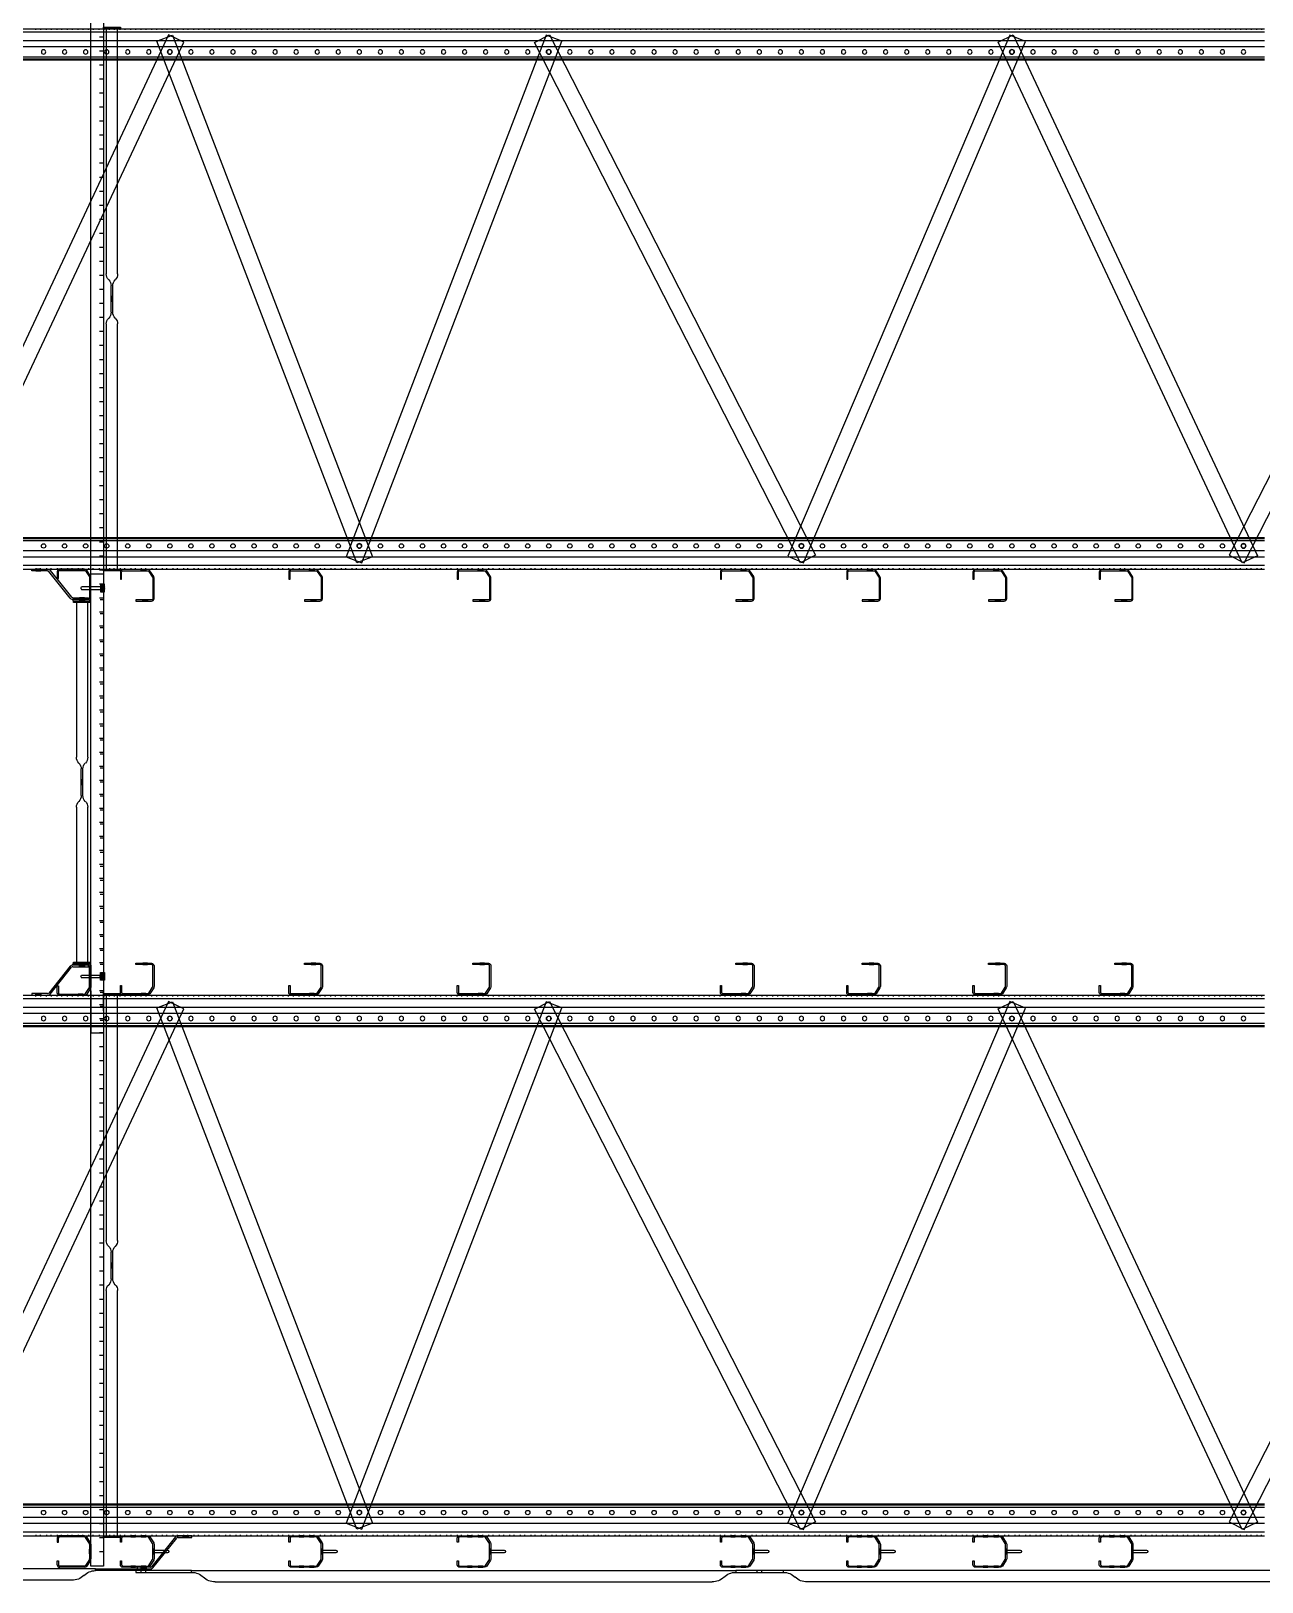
# Model space of a CAD drawing. Header units: millimetres. Extents: x -511490 to -68792, y -77452 to 318982.
# Drawn here: x -505716 to -502792, y 837 to 4520 of the extents above; entities that cross this region are included whole.
import ezdxf

# ---------------------------------------------------------------- set-up
doc = ezdxf.new("R2010")
doc.units = ezdxf.units.MM
doc.linetypes.add('P05529 MS Rack Elevation$0$HIDDEN', pattern=[0.375, 0.25, -0.125])
doc.linetypes.add('P05529 MS Rack Elevation$1$HIDDEN', pattern=[0.375, 0.25, -0.125])
for name, color, linetype, lineweight in [('Multishuttle Phantom', 8, 'Continuous', 25), ('P05529 MS Rack Elevation$0$BRACING', 8, 'Continuous', 25), ('P05529 MS Rack Elevation$0$SUPPORTS & BRACKETS', 8, 'Continuous', 25)]:
    doc.layers.add(name, color=color, linetype=linetype, lineweight=lineweight)
doc.layers.add('P05529 MS Rack Elevation$0$Racking', color=8, linetype='Continuous')

# ---------------------------------------------------------------- blocks, each defined once
blk = doc.blocks.new('*U30')
for points in [[(15971, 19, 0.414214), (15965, 25), (15916.1, 25, 0.142766), (15912.9, 24.1), (15898.8, 15.1, 0.256291), (15896, 10), (15896, -49, 0.414214), (15902, -55), (15918.6, -55), (15918.6, -52), (15902, -52, -0.414214), (15899, -49), (15899, 10, -0.256291), (15900.4, 12.5), (15914.5, 21.5, -0.142766), (15916.1, 22), (15965, 22, -0.414214), (15968, 19), (15968, -18), (15971, -18)], [(16831, 19, -0.414214), (16837, 25), (16885.9, 25, -0.142766), (16889.1, 24.1), (16903.2, 15.1, -0.256291), (16906, 10), (16906, -49, -0.414214), (16900, -55), (16883.4, -55), (16883.4, -52), (16900, -52, 0.414214), (16903, -49), (16903, 10, 0.256291), (16901.6, 12.5), (16887.5, 21.5, 0.142766), (16885.9, 22), (16837, 22, 0.414214), (16834, 19), (16834, -18), (16831, -18)], [(18196, -52), (18205.4, -52), (18205.4, -55), (18196, -55, -0.414214), (18190, -49), (18190, 10, -0.256291), (18192.8, 15.1), (18206.9, 24.1, -0.142766), (18210.1, 25), (18244.9, 25, -0.142766), (18248.1, 24.1), (18262.2, 15.1, -0.256291), (18265, 10), (18265, -49, -0.414214), (18259, -55), (18249.6, -55), (18249.6, -52), (18259, -52, 0.414214), (18262, -49), (18262, 10, 0.256291), (18260.6, 12.5), (18246.5, 21.5, 0.142766), (18244.9, 22), (18210.1, 22, 0.142766), (18208.5, 21.5), (18194.4, 12.5, 0.256291), (18193, 10), (18193, -49, 0.414214)]]:
    blk.add_lwpolyline(points, format="xyb", close=True)
for points in [[(15896, 5.5), (15899, 5.5), (15899, -5.5), (15896, -5.5)], [(15968, 9.5), (15971, 9.5), (15971, -1.5), (15968, -1.5)], [(16834, 9.5), (16831, 9.5), (16831, -1.5), (16834, -1.5)], [(16906, 5.5), (16903, 5.5), (16903, -5.5), (16906, -5.5)], [(18193, 5.5), (18190, 5.5), (18190, -5.5), (18193, -5.5)], [(18233, 25), (18222, 25), (18222, 22), (18233, 22)], [(18265, 5.5), (18262, 5.5), (18262, -5.5), (18265, -5.5)], [(18193, -19.5), (18190, -19.5), (18190, -30.5), (18193, -30.5)], [(18265, -19.5), (18262, -19.5), (18262, -30.5), (18265, -30.5)]]:
    blk.add_lwpolyline(points, close=True)
blk = doc.blocks.new('*U52')
for p, q in [((610, 2), (673, 2)), ((610, -2), (673, -2))]:
    blk.add_line(p, q)
for points in [[(0, 20), (-4, 20), (-4, -20), (0, -20)], [(636, 2), (647, 2), (647, -2), (636, -2)], [(1287, 20), (1283, 20), (1283, -20), (1287, -20)]]:
    blk.add_lwpolyline(points, close=True)
for points in [[(582, -13.5), (0, -13.5), (0, 13.5), (582, 13.5)], [(701, 13.5), (1283, 13.5), (1283, -13.5), (701, -13.5)]]:
    blk.add_lwpolyline(points)
for centre, start, end in [((582, -6.5), 45.5409, 90), ((610, 22), 225.5409, 270), ((673, 22), 270, 314.4591), ((701, -6.5), 90, 134.4591), ((582, 6.5), 270, 314.4591), ((610, -22), 90, 134.4591), ((673, -22), 45.5409, 90), ((701, 6.5), 225.5409, 270)]:
    blk.add_arc(centre, 20, start, end)
blk = doc.blocks.new('*U50')
for p, q in [((395.5, 2), (458.5, 2)), ((395.5, -2), (458.5, -2))]:
    blk.add_line(p, q)
for points in [[(0, 20), (-4, 20), (-4, -20), (0, -20)], [(421.5, 2), (432.5, 2), (432.5, -2), (421.5, -2)], [(858, 20), (854, 20), (854, -20), (858, -20)]]:
    blk.add_lwpolyline(points, close=True)
for points in [[(367.5, -13.5), (0, -13.5), (0, 13.5), (367.5, 13.5)], [(486.5, 13.5), (854, 13.5), (854, -13.5), (486.5, -13.5)]]:
    blk.add_lwpolyline(points)
for centre, start, end in [((367.5, -6.5), 45.5409, 90), ((395.5, 22), 225.5409, 270), ((458.5, 22), 270, 314.4591), ((486.5, -6.5), 90, 134.4591), ((367.5, 6.5), 270, 314.4591), ((395.5, -22), 90, 134.4591), ((458.5, -22), 45.5409, 90), ((486.5, 6.5), 225.5409, 270)]:
    blk.add_arc(centre, 20, start, end)
blk = doc.blocks.new('*U53')
for p, q in [((4, 15), (0, 15)), ((0, 15), (0, -18.1)), ((4, -18.1), (4, 15)), ((3, -24.3), (73.5, -80.7)), ((76, -77.6), (5.5, -21.2)), ((75, -83.8), (75, -115)), ((79, -115), (79, -83.8)), ((75, -115), (79, -115))]:
    blk.add_line(p, q)
for points in [[(0, 6), (4, 6), (4, -6), (0, -6)], [(75, -94), (79, -94), (79, -106), (75, -106)]]:
    blk.add_lwpolyline(points, close=True)
for centre, radius, start, end in [((8, -18.1), 8, 180, 231.3402), ((8, -18.1), 4, 180, 231.3402), ((71, -83.8), 4, 0, 51.3402), ((71, -83.8), 8, 0, 51.3402)]:
    blk.add_arc(centre, radius, start, end)
blk = doc.blocks.new('P05529 MS Rack Elevation$0$Rail Front')
blk.add_lwpolyline([(75, 19, 0.414214), (69, 25), (20.1, 25, 0.142766), (16.9, 24.1), (2.8, 15.1, 0.256291), (0, 10), (0, -49, 0.414214), (6, -55), (22.6, -55), (22.6, -52), (6, -52, -0.414214), (3, -49), (3, 10, -0.256291), (4.4, 12.5), (18.5, 21.5, -0.142766), (20.1, 22), (69, 22, -0.414214), (72, 19), (72, -18), (75, -18)], format="xyb", close=True)
for points in [[(0, 5.5), (3, 5.5), (3, -5.5), (0, -5.5)], [(72, 9.5), (75, 9.5), (75, -1.5), (72, -1.5)]]:
    blk.add_lwpolyline(points, close=True)
blk = doc.blocks.new('P05529 MS Rack Elevation$0$PLAN BRACE END')
at = {"layer": 'P05529 MS Rack Elevation$0$BRACING', "extrusion": (0, 0, -1), "zscale": -1}
for name, p in [('*U52', (-14611, -75)), ('*U52', (-16906, -75)), ('*U50', (-15544, -146))]:
    blk.add_blockref(name, p, dxfattribs=at)
at = {"layer": 'P05529 MS Rack Elevation$0$Racking'}
blk.add_blockref('P05529 MS Rack Elevation$0$Rail Front', (14611, -150), dxfattribs=at)
at = {"layer": 'P05529 MS Rack Elevation$0$Racking', "xscale": -1}
blk.add_blockref('P05529 MS Rack Elevation$0$Rail Front', (15623, -150), dxfattribs=at)
at = {"layer": 'P05529 MS Rack Elevation$0$SUPPORTS & BRACKETS'}
blk.add_blockref('*U53', (16906, 100), dxfattribs=at)
blk = doc.blocks.new('P05529 MS Rack Elevation$0$Tek screw #14-10 x 50')
for p, q in [((-5.8, 1.9), (-7.1, 1.1)), ((-7.1, 0), (-7.1, 1.1)), ((-7.1, 1.1), (7.1, 1.1)), ((-7.1, 0), (7.1, 0)), ((-5.8, 5.6), (-5.8, 1.9)), ((-4.3, 6), (4.3, 6)), ((-2.9, 5.6), (-2.9, 1.9)), ((2.9, 5.6), (2.9, 1.9)), ((5.8, 5.6), (5.8, 1.9)), ((7.1, 1.1), (5.8, 1.9)), ((7.1, 0), (7.1, 1.1)), ((0, -50), (-3.2, -48.1)), ((0, -50), (3.2, -48.1))]:
    blk.add_line(p, q)
for points in [[(-3.2, -48.1), (-3.2, 0)], [(3.2, 0), (3.2, -48.1)]]:
    blk.add_lwpolyline(points)
for centre, radius, start, end in [((-4.3, 3.4), 2.56, 55.6158, 124.3842), ((-4.3, -0.2), 2.56, 55.6158, 124.3842), ((0, -3.6), 9.55, 72.412, 107.588), ((0, -7.2), 9.55, 72.412, 107.588), ((4.3, 3.4), 2.56, 55.6158, 124.3842), ((4.3, -0.2), 2.56, 55.6158, 124.3842)]:
    blk.add_arc(centre, radius, start, end)
blk = doc.blocks.new('P05529 MS Rack Elevation$0$saddle clip side')
at = {"linetype": 'P05529 MS Rack Elevation$0$HIDDEN', "ltscale": 0.5}
blk.add_line((1715, 28291.1), (1733, 28291.1), dxfattribs=at)
blk.add_line((1715, 28285.1), (1733, 28285.1))
blk.add_lwpolyline([(1715, 28293.1), (1733, 28293.1), (1733, 28283.9), (1715, 28283.9)], close=True)
blk = doc.blocks.new('*U41')
for p, q in [((0, 2930.5), (4, 2930.5)), ((0, 2919.5), (4, 2919.5)), ((4, 2811.1), (4, 1519.4)), ((-22.9, 2755.1), (-22.9, 1575.4)), ((0, 1468.3), (4, 1468.3)), ((0, 1457.3), (4, 1457.3)), ((4, 113.9), (4, 1406.2)), ((-22.9, 169.9), (-22.9, 1350.2)), ((0, 5.5), (4, 5.5)), ((0, -5.5), (4, -5.5))]:
    blk.add_line(p, q)
for points in [[(4, 2811.1), (4, 2943.1), (0, 2943.1), (0, 2811.1), (4, 2811.1)], [(4, 113.9), (4, -18.1), (0, -18.1), (0, 113.9), (4, 113.9)]]:
    blk.add_lwpolyline(points)
blk.add_lwpolyline([(4, 1406.2), (0, 1406.2), (0, 1519.4), (4, 1519.4)], close=True)
for centre, start, end in [((-40, 2811.1), 315.5409, 0), ((17.1, 2755.1), 135.5409, 180), ((17.1, 1575.4), 180, 224.4591), ((-40, 1519.4), 0, 44.4591), ((-40, 1406.2), 315.5409, 0), ((17.1, 1350.2), 135.5409, 180), ((17.1, 169.9), 180, 224.4591), ((-40, 113.9), 0, 44.4591)]:
    blk.add_arc(centre, 40, start, end)
blk = doc.blocks.new('*U40')
for p, q in [((0, 2930.5), (4, 2930.5)), ((0, 2919.5), (4, 2919.5)), ((4, 2811.1), (4, 1519.7)), ((-22.9, 2755.1), (-22.9, 1575.7)), ((0, 1468.6), (4, 1468.6)), ((0, 1457.6), (4, 1457.6)), ((4, 113.9), (4, 1406.5)), ((-22.9, 169.9), (-22.9, 1350.4)), ((0, 5.5), (4, 5.5)), ((0, -5.5), (4, -5.5))]:
    blk.add_line(p, q)
for points in [[(4, 2811.1), (4, 2943.1), (0, 2943.1), (0, 2811.1), (4, 2811.1)], [(4, 113.9), (4, -18.1), (0, -18.1), (0, 113.9), (4, 113.9)]]:
    blk.add_lwpolyline(points)
blk.add_lwpolyline([(4, 1406.5), (0, 1406.5), (0, 1519.7), (4, 1519.7)], close=True)
for centre, start, end in [((-40, 2811.1), 315.5409, 0), ((17.1, 2755.1), 135.5409, 180), ((17.1, 1575.7), 180, 224.4591), ((-40, 1519.7), 0, 44.4591), ((-40, 1406.5), 315.5409, 0), ((17.1, 1350.4), 135.5409, 180), ((17.1, 169.9), 180, 224.4591), ((-40, 113.9), 0, 44.4591)]:
    blk.add_arc(centre, 40, start, end)
blk = doc.blocks.new('P05529 MS Rack Elevation$0$Backstops')
at = {"layer": 'P05529 MS Rack Elevation$0$Racking'}
blk.add_lwpolyline([(0, -18261.85), (31.85, -18261.85, -1), (31.85, -18268.15), (0, -18268.15)], format="xyb", dxfattribs=at)
blk = doc.blocks.new('P05529 MS Rack Elevation$0$Rail Brace Bracket')
at = {"layer": 'P05529 MS Rack Elevation$0$BRACING'}
for p, q in [((-512883.5, 13451.3), (-512933.9, 13387.8)), ((-512930.8, 13385.3), (-512880.4, 13448.8)), ((-512840.1, 13454.3), (-512877.2, 13454.3)), ((-512877.2, 13450.3), (-512840.1, 13450.3)), ((-512840.1, 13450.3), (-512840.1, 13454.3)), ((-512937, 13386.3), (-512974.1, 13386.3)), ((-512974.1, 13386.3), (-512974.1, 13382.3)), ((-512974.1, 13382.3), (-512937, 13382.3))]:
    blk.add_line(p, q, dxfattribs=at)
for points in [[(-512861.1, 13450.3), (-512861.1, 13454.3), (-512849.1, 13454.3), (-512849.1, 13450.3)], [(-512965.1, 13382.3), (-512965.1, 13386.3), (-512953.1, 13386.3), (-512953.1, 13382.3)]]:
    blk.add_lwpolyline(points, close=True, dxfattribs=at)
for centre, radius, start, end in [((-512877.2, 13446.3), 8, 90, 141.5463), ((-512877.2, 13446.3), 4, 90, 141.5463), ((-512937, 13390.3), 4, 270, 321.5463), ((-512937, 13390.3), 8, 270, 321.5463)]:
    blk.add_arc(centre, radius, start, end, dxfattribs=at)
blk = doc.blocks.new('P06197 MS Rack Elevations$0$CB SECT')
for p, q in [((0, 10), (0, -49)), ((16.9, 24.1), (2.8, 15.1)), ((3, 10), (3, -49)), ((18.5, 21.5), (4.4, 12.5)), ((20.1, 25), (54.9, 25)), ((20.1, 22), (54.9, 22)), ((56.5, 21.5), (70.6, 12.5)), ((58.1, 24.1), (72.2, 15.1)), ((72, 10), (72, -49)), ((75, 10), (75, -49))]:
    blk.add_line(p, q)
for points in [[(0, 5.5), (3, 5.5), (3, -5.5), (0, -5.5)], [(32, 25), (43, 25), (43, 22), (32, 22)], [(72, 5.5), (75, 5.5), (75, -5.5), (72, -5.5)], [(0, -19.5), (3, -19.5), (3, -30.5), (0, -30.5)], [(72, -19.5), (75, -19.5), (75, -30.5), (72, -30.5)]]:
    blk.add_lwpolyline(points, close=True)
for points in [[(6, -55), (15.4, -55), (15.4, -52), (6, -52)], [(69, -55), (59.6, -55), (59.6, -52), (69, -52)]]:
    blk.add_lwpolyline(points)
for centre, radius, start, end in [((6, 10), 6, 122.5, 180), ((6, 10), 3, 122.5, 180), ((20.1, 19), 6, 90, 122.5), ((20.1, 19), 3, 90, 122.5), ((54.9, 19), 6, 57.5, 90), ((54.9, 19), 3, 57.5, 90), ((69, 10), 3, 0, 57.5), ((69, 10), 6, 0, 57.5), ((6, -49), 6, 180, 270), ((6, -49), 3, 180, 270), ((69, -49), 3, 270, 0), ((69, -49), 6, 270, 0)]:
    blk.add_arc(centre, radius, start, end)
blk = doc.blocks.new('P06197 MS Rack Elevations$0$GRATING PANEL MAINT SIDE')
for p, q in [((-30, 3630.15), (-20, 3630.15)), ((-30, 3596.85), (-20, 3596.85)), ((-30, 3563.55), (-20, 3563.55)), ((-30, 3530.25), (-20, 3530.25)), ((-30, 3496.95), (-20, 3496.95)), ((-30, 3463.65), (-20, 3463.65)), ((-30, 3430.35), (-20, 3430.35)), ((-30, 3397.05), (-20, 3397.05)), ((-30, 3363.75), (-20, 3363.75)), ((-30, 3330.45), (-20, 3330.45)), ((-30, 3297.15), (-20, 3297.15)), ((-30, 3263.85), (-20, 3263.85)), ((-30, 3230.55), (-20, 3230.55)), ((-30, 3197.25), (-20, 3197.25)), ((-30, 3163.95), (-20, 3163.95)), ((-30, 3130.65), (-20, 3130.65)), ((-30, 3097.35), (-20, 3097.35)), ((-30, 3064.05), (-20, 3064.05)), ((-30, 3030.75), (-20, 3030.75)), ((-30, 2997.45), (-20, 2997.45)), ((-30, 2964.15), (-20, 2964.15)), ((-30, 2930.85), (-20, 2930.85)), ((-30, 2897.55), (-20, 2897.55)), ((-30, 2864.25), (-20, 2864.25)), ((-30, 2830.95), (-20, 2830.95)), ((-30, 2797.65), (-20, 2797.65)), ((-30, 2764.35), (-20, 2764.35)), ((-30, 2731.05), (-20, 2731.05)), ((-30, 2697.75), (-20, 2697.75)), ((-30, 2664.45), (-20, 2664.45)), ((-30, 2631.15), (-20, 2631.15)), ((-30, 2597.85), (-20, 2597.85)), ((-30, 2564.55), (-20, 2564.55)), ((-30, 2531.25), (-20, 2531.25)), ((-30, 2497.95), (-20, 2497.95)), ((-30, 2464.65), (-20, 2464.65)), ((-30, 2431.35), (-20, 2431.35)), ((-30, 2398.05), (-20, 2398.05)), ((-30, 2364.75), (-20, 2364.75)), ((-30, 2331.45), (-20, 2331.45)), ((-30, 2298.15), (-20, 2298.15)), ((-30, 2264.85), (-20, 2264.85)), ((-30, 2231.55), (-20, 2231.55)), ((-30, 2198.25), (-20, 2198.25)), ((-30, 2164.95), (-20, 2164.95)), ((-30, 2131.65), (-20, 2131.65)), ((-30, 2098.35), (-20, 2098.35)), ((-30, 2065.05), (-20, 2065.05)), ((-30, 2031.75), (-20, 2031.75)), ((-30, 1998.45), (-20, 1998.45)), ((-30, 1965.15), (-20, 1965.15)), ((-30, 1931.85), (-20, 1931.85)), ((-30, 1898.55), (-20, 1898.55)), ((-30, 1865.25), (-20, 1865.25)), ((-30, 1831.95), (-20, 1831.95)), ((-30, 1798.65), (-20, 1798.65)), ((-30, 1765.35), (-20, 1765.35)), ((-30, 1732.05), (-20, 1732.05)), ((-30, 1698.75), (-20, 1698.75)), ((-30, 1665.45), (-20, 1665.45)), ((-30, 1632.15), (-20, 1632.15)), ((-30, 1598.85), (-20, 1598.85)), ((-30, 1565.55), (-20, 1565.55)), ((-30, 1532.25), (-20, 1532.25)), ((-30, 1498.95), (-20, 1498.95)), ((-30, 1465.65), (-20, 1465.65)), ((-30, 1432.35), (-20, 1432.35)), ((-30, 1399.05), (-20, 1399.05)), ((-30, 1365.75), (-20, 1365.75)), ((-30, 1332.45), (-20, 1332.45)), ((-30, 1299.15), (-20, 1299.15)), ((-30, 1265.85), (-20, 1265.85)), ((-30, 1232.55), (-20, 1232.55)), ((-30, 1199.25), (-20, 1199.25)), ((-30, 1165.95), (-20, 1165.95)), ((-30, 1132.65), (-20, 1132.65)), ((-30, 1099.35), (-20, 1099.35)), ((-30, 1066.05), (-20, 1066.05)), ((-30, 1032.75), (-20, 1032.75)), ((-30, 999.45), (-20, 999.45)), ((-30, 966.15), (-20, 966.15)), ((-30, 932.85), (-20, 932.85)), ((-30, 899.55), (-20, 899.55)), ((-30, 866.25), (-20, 866.25)), ((-30, 832.95), (-20, 832.95)), ((-30, 799.65), (-20, 799.65)), ((-30, 766.35), (-20, 766.35)), ((-30, 733.05), (-20, 733.05)), ((-30, 699.75), (-20, 699.75)), ((-30, 666.45), (-20, 666.45)), ((-30, 633.15), (-20, 633.15)), ((-30, 599.85), (-20, 599.85)), ((-30, 566.55), (-20, 566.55)), ((-30, 533.25), (-20, 533.25)), ((-30, 499.95), (-20, 499.95)), ((-30, 466.65), (-20, 466.65)), ((-30, 433.35), (-20, 433.35)), ((-30, 400.05), (-20, 400.05)), ((-30, 366.75), (-20, 366.75)), ((-30, 333.45), (-20, 333.45)), ((-30, 300.15), (-20, 300.15)), ((-30, 266.85), (-20, 266.85)), ((-30, 233.55), (-20, 233.55)), ((-30, 200.25), (-20, 200.25)), ((-30, 166.95), (-20, 166.95)), ((-30, 133.65), (-20, 133.65)), ((-30, 100.35), (-20, 100.35)), ((-30, 67.05), (-20, 67.05)), ((-30, 33.75), (-20, 33.75))]:
    blk.add_line(p, q)
blk.add_lwpolyline([(0, 0), (0, 18334), (-30, 18334), (-30, 0)], close=True)
blk = doc.blocks.new('*U131')
for p, q in [((0, 0), (-101, 0)), ((-71.1, 30), (-71.1, 22)), ((-48, 30), (0, 30)), ((0, 0), (-48, 0)), ((-48, 0), (-48, 0)), ((-37.8, 30), (-37.8, 22)), ((-37.8, 30), (-37.8, 22)), ((-4.5, 30), (-4.5, 22)), ((-4.5, 30), (-4.5, 22)), ((28.8, 30), (28.8, 22)), ((28.8, 30), (28.8, 22)), ((62.1, 30), (62.1, 22)), ((95.4, 30), (95.4, 22)), ((128.7, 30), (128.7, 22)), ((162, 30), (162, 22)), ((195.3, 30), (195.3, 22)), ((228.6, 30), (228.6, 22)), ((261.9, 30), (261.9, 22)), ((295.2, 30), (295.2, 22)), ((328.5, 30), (328.5, 22)), ((361.8, 30), (361.8, 22)), ((395.1, 30), (395.1, 22)), ((428.4, 30), (428.4, 22)), ((461.7, 30), (461.7, 22)), ((495, 30), (495, 22)), ((528.3, 30), (528.3, 22)), ((561.6, 30), (561.6, 22)), ((594.9, 30), (594.9, 22)), ((628.2, 30), (628.2, 22)), ((661.5, 30), (661.5, 22)), ((694.8, 30), (694.8, 22)), ((728.1, 30), (728.1, 22)), ((761.4, 30), (761.4, 22)), ((794.7, 30), (794.7, 22)), ((828, 30), (828, 22)), ((861.3, 30), (861.3, 22)), ((894.6, 30), (894.6, 22)), ((927.9, 30), (927.9, 22)), ((961.2, 30), (961.2, 22)), ((961.2, 30), (961.2, 22)), ((990, 0), (990, 30))]:
    blk.add_line(p, q)
blk.add_lwpolyline([(-101, 0), (990, 0), (990, 30), (-101, 30)], close=True)
blk = doc.blocks.new('P05529 MS Rack Elevation$1$Tek screw #14-10 x 50')
for p, q in [((-5.8, 1.9), (-7.1, 1.1)), ((-7.1, 0), (-7.1, 1.1)), ((-7.1, 1.1), (7.1, 1.1)), ((-7.1, 0), (7.1, 0)), ((-5.8, 5.6), (-5.8, 1.9)), ((-4.3, 6), (4.3, 6)), ((-2.9, 5.6), (-2.9, 1.9)), ((2.9, 5.6), (2.9, 1.9)), ((5.8, 5.6), (5.8, 1.9)), ((7.1, 1.1), (5.8, 1.9)), ((7.1, 0), (7.1, 1.1)), ((0, -50), (-3.2, -48.1)), ((0, -50), (3.2, -48.1))]:
    blk.add_line(p, q)
for points in [[(-3.2, -48.1), (-3.2, 0)], [(3.2, 0), (3.2, -48.1)]]:
    blk.add_lwpolyline(points)
for centre, radius, start, end in [((-4.3, 3.4), 2.56, 55.6158, 124.3842), ((-4.3, -0.2), 2.56, 55.6158, 124.3842), ((0, -3.6), 9.55, 72.412, 107.588), ((0, -7.2), 9.55, 72.412, 107.588), ((4.3, 3.4), 2.56, 55.6158, 124.3842), ((4.3, -0.2), 2.56, 55.6158, 124.3842)]:
    blk.add_arc(centre, radius, start, end)
blk = doc.blocks.new('P05529 MS Rack Elevation$1$saddle clip side')
at = {"linetype": 'P05529 MS Rack Elevation$1$HIDDEN', "ltscale": 0.5}
blk.add_line((1715, 28291.1), (1733, 28291.1), dxfattribs=at)
blk.add_line((1715, 28285.1), (1733, 28285.1))
blk.add_lwpolyline([(1715, 28293.1), (1733, 28293.1), (1733, 28283.9), (1715, 28283.9)], close=True)
blk = doc.blocks.new('*U59')
for p, q in [((0, 8650), (0, 8700)), ((8.4, 8700), (8.4, 8650)), ((28.65, 8700), (28.65, 8650)), ((43.13, 8700), (43.13, 8650)), ((67.1, 8700), (67.1, 8650)), ((72.1, 8700), (72.1, 8650)), ((74.5, 8700), (74.5, 8650)), ((0, 8600), (0, 8650)), ((8.4, 8650), (8.4, 8600)), ((28.65, 8650), (28.65, 8600)), ((43.13, 8650), (43.13, 8600)), ((67.1, 8650), (67.1, 8600)), ((72.1, 8650), (72.1, 8600)), ((74.5, 8650), (74.5, 8600)), ((0, 8550), (0, 8600)), ((8.4, 8600), (8.4, 8550)), ((28.65, 8600), (28.65, 8550)), ((43.13, 8600), (43.13, 8550)), ((67.1, 8600), (67.1, 8550)), ((72.1, 8600), (72.1, 8550)), ((74.5, 8600), (74.5, 8550)), ((0, 8500), (0, 8550)), ((8.4, 8550), (8.4, 8500)), ((28.65, 8550), (28.65, 8500)), ((43.13, 8550), (43.13, 8500)), ((67.1, 8550), (67.1, 8500)), ((72.1, 8550), (72.1, 8500)), ((74.5, 8550), (74.5, 8500)), ((0, 8450), (0, 8500)), ((8.4, 8500), (8.4, 8450)), ((28.65, 8500), (28.65, 8450)), ((43.13, 8500), (43.13, 8450)), ((67.1, 8500), (67.1, 8450)), ((72.1, 8500), (72.1, 8450)), ((74.5, 8500), (74.5, 8450)), ((0, 8400), (0, 8450)), ((8.4, 8450), (8.4, 8400)), ((28.65, 8450), (28.65, 8400)), ((43.13, 8450), (43.13, 8400)), ((67.1, 8450), (67.1, 8400)), ((72.1, 8450), (72.1, 8400)), ((74.5, 8450), (74.5, 8400)), ((0, 8350), (0, 8400)), ((8.4, 8400), (8.4, 8350)), ((28.65, 8400), (28.65, 8350)), ((43.13, 8400), (43.13, 8350)), ((67.1, 8400), (67.1, 8350)), ((72.1, 8400), (72.1, 8350)), ((74.5, 8400), (74.5, 8350)), ((0, 8300), (0, 8350)), ((8.4, 8350), (8.4, 8300)), ((28.65, 8350), (28.65, 8300)), ((43.13, 8350), (43.13, 8300)), ((67.1, 8350), (67.1, 8300)), ((72.1, 8350), (72.1, 8300)), ((74.5, 8350), (74.5, 8300)), ((0, 8250), (0, 8300)), ((8.4, 8300), (8.4, 8250)), ((28.65, 8300), (28.65, 8250)), ((43.13, 8300), (43.13, 8250)), ((67.1, 8300), (67.1, 8250)), ((72.1, 8300), (72.1, 8250)), ((74.5, 8300), (74.5, 8250)), ((0, 8200), (0, 8250)), ((8.4, 8250), (8.4, 8200)), ((28.65, 8250), (28.65, 8200)), ((43.13, 8250), (43.13, 8200)), ((67.1, 8250), (67.1, 8200)), ((72.1, 8250), (72.1, 8200)), ((74.5, 8250), (74.5, 8200)), ((0, 8150), (0, 8200)), ((8.4, 8200), (8.4, 8150)), ((28.65, 8200), (28.65, 8150)), ((43.13, 8200), (43.13, 8150)), ((67.1, 8200), (67.1, 8150)), ((72.1, 8200), (72.1, 8150)), ((74.5, 8200), (74.5, 8150)), ((0, 8100), (0, 8150)), ((8.4, 8150), (8.4, 8100)), ((28.65, 8150), (28.65, 8100)), ((43.13, 8150), (43.13, 8100)), ((67.1, 8150), (67.1, 8100)), ((72.1, 8150), (72.1, 8100)), ((74.5, 8150), (74.5, 8100)), ((0, 8050), (0, 8100)), ((8.4, 8100), (8.4, 8050)), ((28.65, 8100), (28.65, 8050)), ((43.13, 8100), (43.13, 8050)), ((67.1, 8100), (67.1, 8050)), ((72.1, 8100), (72.1, 8050)), ((74.5, 8100), (74.5, 8050)), ((0, 8000), (0, 8050)), ((8.4, 8050), (8.4, 8000)), ((28.65, 8050), (28.65, 8000)), ((43.13, 8050), (43.13, 8000)), ((67.1, 8050), (67.1, 8000)), ((72.1, 8050), (72.1, 8000)), ((74.5, 8050), (74.5, 8000)), ((0, 7950), (0, 8000)), ((8.4, 8000), (8.4, 7950)), ((28.65, 8000), (28.65, 7950)), ((43.13, 8000), (43.13, 7950)), ((67.1, 8000), (67.1, 7950)), ((72.1, 8000), (72.1, 7950)), ((74.5, 8000), (74.5, 7950)), ((0, 7900), (0, 7950)), ((8.4, 7950), (8.4, 7900)), ((28.65, 7950), (28.65, 7900)), ((43.13, 7950), (43.13, 7900)), ((67.1, 7950), (67.1, 7900)), ((72.1, 7950), (72.1, 7900)), ((74.5, 7950), (74.5, 7900)), ((0, 7850), (0, 7900)), ((8.4, 7900), (8.4, 7850)), ((28.65, 7900), (28.65, 7850)), ((43.13, 7900), (43.13, 7850)), ((67.1, 7900), (67.1, 7850)), ((72.1, 7900), (72.1, 7850)), ((74.5, 7900), (74.5, 7850)), ((0, 7800), (0, 7850)), ((8.4, 7850), (8.4, 7800)), ((28.65, 7850), (28.65, 7800)), ((43.13, 7850), (43.13, 7800)), ((67.1, 7850), (67.1, 7800)), ((72.1, 7850), (72.1, 7800)), ((74.5, 7850), (74.5, 7800)), ((0, 7750), (0, 7800)), ((8.4, 7800), (8.4, 7750)), ((28.65, 7800), (28.65, 7750)), ((43.13, 7800), (43.13, 7750)), ((67.1, 7800), (67.1, 7750)), ((72.1, 7800), (72.1, 7750)), ((74.5, 7800), (74.5, 7750)), ((0, 7700), (0, 7750)), ((8.4, 7750), (8.4, 7700)), ((28.65, 7750), (28.65, 7700)), ((43.13, 7750), (43.13, 7700)), ((67.1, 7750), (67.1, 7700)), ((72.1, 7750), (72.1, 7700)), ((74.5, 7750), (74.5, 7700)), ((0, 7650), (0, 7700)), ((8.4, 7700), (8.4, 7650)), ((28.65, 7700), (28.65, 7650)), ((43.13, 7700), (43.13, 7650)), ((67.1, 7700), (67.1, 7650)), ((72.1, 7700), (72.1, 7650)), ((74.5, 7700), (74.5, 7650)), ((0, 7600), (0, 7650)), ((8.4, 7650), (8.4, 7600)), ((28.65, 7650), (28.65, 7600)), ((43.13, 7650), (43.13, 7600)), ((67.1, 7650), (67.1, 7600)), ((72.1, 7650), (72.1, 7600)), ((74.5, 7650), (74.5, 7600)), ((0, 7550), (0, 7600)), ((8.4, 7600), (8.4, 7550)), ((28.65, 7600), (28.65, 7550)), ((43.13, 7600), (43.13, 7550)), ((67.1, 7600), (67.1, 7550)), ((72.1, 7600), (72.1, 7550)), ((74.5, 7600), (74.5, 7550)), ((0, 7500), (0, 7550)), ((8.4, 7550), (8.4, 7500)), ((28.65, 7550), (28.65, 7500)), ((43.13, 7550), (43.13, 7500)), ((67.1, 7550), (67.1, 7500)), ((72.1, 7550), (72.1, 7500)), ((74.5, 7550), (74.5, 7500)), ((0, 7450), (0, 7500)), ((8.4, 7500), (8.4, 7450)), ((28.65, 7500), (28.65, 7450)), ((43.13, 7500), (43.13, 7450)), ((67.1, 7500), (67.1, 7450)), ((72.1, 7500), (72.1, 7450)), ((74.5, 7500), (74.5, 7450)), ((0, 7400), (0, 7450)), ((8.4, 7450), (8.4, 7400)), ((28.65, 7450), (28.65, 7400)), ((43.13, 7450), (43.13, 7400)), ((67.1, 7450), (67.1, 7400)), ((72.1, 7450), (72.1, 7400)), ((74.5, 7450), (74.5, 7400)), ((0, 7350), (0, 7400)), ((8.4, 7400), (8.4, 7350)), ((28.65, 7400), (28.65, 7350)), ((43.13, 7400), (43.13, 7350)), ((67.1, 7400), (67.1, 7350)), ((72.1, 7400), (72.1, 7350)), ((74.5, 7400), (74.5, 7350)), ((0, 7300), (0, 7350)), ((8.4, 7350), (8.4, 7300)), ((28.65, 7350), (28.65, 7300)), ((43.13, 7350), (43.13, 7300)), ((67.1, 7350), (67.1, 7300)), ((72.1, 7350), (72.1, 7300)), ((74.5, 7350), (74.5, 7300)), ((0, 7250), (0, 7300)), ((8.4, 7300), (8.4, 7250)), ((28.65, 7300), (28.65, 7250)), ((43.13, 7300), (43.13, 7250)), ((67.1, 7300), (67.1, 7250)), ((72.1, 7300), (72.1, 7250)), ((74.5, 7300), (74.5, 7250)), ((0, 7200), (0, 7250)), ((8.4, 7250), (8.4, 7200)), ((28.65, 7250), (28.65, 7200)), ((43.13, 7250), (43.13, 7200)), ((67.1, 7250), (67.1, 7200)), ((72.1, 7250), (72.1, 7200)), ((74.5, 7250), (74.5, 7200)), ((0, 7150), (0, 7200)), ((8.4, 7200), (8.4, 7150)), ((28.65, 7200), (28.65, 7150)), ((43.13, 7200), (43.13, 7150)), ((67.1, 7200), (67.1, 7150)), ((72.1, 7200), (72.1, 7150)), ((74.5, 7200), (74.5, 7150)), ((0, 7100), (0, 7150)), ((8.4, 7150), (8.4, 7100)), ((28.65, 7150), (28.65, 7100)), ((43.13, 7150), (43.13, 7100)), ((67.1, 7150), (67.1, 7100)), ((72.1, 7150), (72.1, 7100)), ((74.5, 7150), (74.5, 7100)), ((0, 7050), (0, 7100)), ((8.4, 7100), (8.4, 7050)), ((28.65, 7100), (28.65, 7050)), ((43.13, 7100), (43.13, 7050)), ((67.1, 7100), (67.1, 7050)), ((72.1, 7100), (72.1, 7050)), ((74.5, 7100), (74.5, 7050)), ((0, 7000), (0, 7050)), ((8.4, 7050), (8.4, 7000)), ((28.65, 7050), (28.65, 7000)), ((43.13, 7050), (43.13, 7000)), ((67.1, 7050), (67.1, 7000)), ((72.1, 7050), (72.1, 7000)), ((74.5, 7050), (74.5, 7000)), ((0, 6950), (0, 7000)), ((8.4, 7000), (8.4, 6950)), ((28.65, 7000), (28.65, 6950)), ((43.13, 7000), (43.13, 6950)), ((67.1, 7000), (67.1, 6950)), ((72.1, 7000), (72.1, 6950)), ((74.5, 7000), (74.5, 6950)), ((0, 6900), (0, 6950)), ((8.4, 6950), (8.4, 6900)), ((28.65, 6950), (28.65, 6900)), ((43.13, 6950), (43.13, 6900)), ((67.1, 6950), (67.1, 6900)), ((72.1, 6950), (72.1, 6900)), ((74.5, 6950), (74.5, 6900)), ((0, 6850), (0, 6900)), ((8.4, 6900), (8.4, 6850)), ((28.65, 6900), (28.65, 6850)), ((43.13, 6900), (43.13, 6850)), ((67.1, 6900), (67.1, 6850)), ((72.1, 6900), (72.1, 6850)), ((74.5, 6900), (74.5, 6850)), ((0, 6800), (0, 6850)), ((8.4, 6850), (8.4, 6800)), ((28.65, 6850), (28.65, 6800)), ((43.13, 6850), (43.13, 6800)), ((67.1, 6850), (67.1, 6800)), ((72.1, 6850), (72.1, 6800)), ((74.5, 6850), (74.5, 6800)), ((0, 6750), (0, 6800)), ((8.4, 6800), (8.4, 6750)), ((28.65, 6800), (28.65, 6750)), ((43.13, 6800), (43.13, 6750)), ((67.1, 6800), (67.1, 6750)), ((72.1, 6800), (72.1, 6750)), ((74.5, 6800), (74.5, 6750)), ((0, 6700), (0, 6750)), ((8.4, 6750), (8.4, 6700)), ((28.65, 6750), (28.65, 6700)), ((43.13, 6750), (43.13, 6700)), ((67.1, 6750), (67.1, 6700)), ((72.1, 6750), (72.1, 6700)), ((74.5, 6750), (74.5, 6700)), ((0, 6650), (0, 6700)), ((8.4, 6700), (8.4, 6650)), ((28.65, 6700), (28.65, 6650)), ((43.13, 6700), (43.13, 6650)), ((67.1, 6700), (67.1, 6650)), ((72.1, 6700), (72.1, 6650)), ((74.5, 6700), (74.5, 6650)), ((0, 6600), (0, 6650)), ((8.4, 6650), (8.4, 6600)), ((28.65, 6650), (28.65, 6600)), ((43.13, 6650), (43.13, 6600)), ((67.1, 6650), (67.1, 6600)), ((72.1, 6650), (72.1, 6600)), ((74.5, 6650), (74.5, 6600)), ((0, 6550), (0, 6600)), ((8.4, 6600), (8.4, 6550)), ((28.65, 6600), (28.65, 6550)), ((43.13, 6600), (43.13, 6550)), ((67.1, 6600), (67.1, 6550)), ((72.1, 6600), (72.1, 6550)), ((74.5, 6600), (74.5, 6550)), ((0, 6500), (0, 6550)), ((8.4, 6550), (8.4, 6500)), ((28.65, 6550), (28.65, 6500)), ((43.13, 6550), (43.13, 6500)), ((67.1, 6550), (67.1, 6500)), ((72.1, 6550), (72.1, 6500)), ((74.5, 6550), (74.5, 6500)), ((0, 6450), (0, 6500)), ((8.4, 6500), (8.4, 6450)), ((28.65, 6500), (28.65, 6450)), ((43.13, 6500), (43.13, 6450)), ((67.1, 6500), (67.1, 6450)), ((72.1, 6500), (72.1, 6450)), ((74.5, 6500), (74.5, 6450)), ((0, 6400), (0, 6450)), ((8.4, 6450), (8.4, 6400)), ((28.65, 6450), (28.65, 6400)), ((43.13, 6450), (43.13, 6400)), ((67.1, 6450), (67.1, 6400)), ((72.1, 6450), (72.1, 6400)), ((74.5, 6450), (74.5, 6400)), ((0, 6350), (0, 6400)), ((8.4, 6400), (8.4, 6350)), ((28.65, 6400), (28.65, 6350)), ((43.13, 6400), (43.13, 6350)), ((67.1, 6400), (67.1, 6350)), ((72.1, 6400), (72.1, 6350)), ((74.5, 6400), (74.5, 6350)), ((0, 6300), (0, 6350)), ((8.4, 6350), (8.4, 6300)), ((28.65, 6350), (28.65, 6300)), ((43.13, 6350), (43.13, 6300)), ((67.1, 6350), (67.1, 6300)), ((72.1, 6350), (72.1, 6300)), ((74.5, 6350), (74.5, 6300)), ((0, 6250), (0, 6300)), ((8.4, 6300), (8.4, 6250)), ((28.65, 6300), (28.65, 6250)), ((43.13, 6300), (43.13, 6250)), ((67.1, 6300), (67.1, 6250)), ((72.1, 6300), (72.1, 6250)), ((74.5, 6300), (74.5, 6250)), ((0, 6200), (0, 6250)), ((8.4, 6250), (8.4, 6200)), ((28.65, 6250), (28.65, 6200)), ((43.13, 6250), (43.13, 6200)), ((67.1, 6250), (67.1, 6200)), ((72.1, 6250), (72.1, 6200)), ((74.5, 6250), (74.5, 6200)), ((0, 6150), (0, 6200)), ((8.4, 6200), (8.4, 6150)), ((28.65, 6200), (28.65, 6150)), ((43.13, 6200), (43.13, 6150)), ((67.1, 6200), (67.1, 6150)), ((72.1, 6200), (72.1, 6150)), ((74.5, 6200), (74.5, 6150)), ((0, 6100), (0, 6150)), ((8.4, 6150), (8.4, 6100)), ((28.65, 6150), (28.65, 6100)), ((43.13, 6150), (43.13, 6100)), ((67.1, 6150), (67.1, 6100)), ((72.1, 6150), (72.1, 6100)), ((74.5, 6150), (74.5, 6100)), ((0, 6050), (0, 6100)), ((8.4, 6100), (8.4, 6050)), ((28.65, 6100), (28.65, 6050)), ((43.13, 6100), (43.13, 6050)), ((67.1, 6100), (67.1, 6050)), ((72.1, 6100), (72.1, 6050)), ((74.5, 6100), (74.5, 6050)), ((0, 6000), (0, 6050)), ((8.4, 6050), (8.4, 6000)), ((28.65, 6050), (28.65, 6000)), ((43.13, 6050), (43.13, 6000)), ((67.1, 6050), (67.1, 6000)), ((72.1, 6050), (72.1, 6000)), ((74.5, 6050), (74.5, 6000)), ((0, 5950), (0, 6000)), ((8.4, 6000), (8.4, 5950)), ((28.65, 6000), (28.65, 5950)), ((43.13, 6000), (43.13, 5950)), ((67.1, 6000), (67.1, 5950)), ((72.1, 6000), (72.1, 5950)), ((74.5, 6000), (74.5, 5950)), ((0, 5900), (0, 5950)), ((8.4, 5950), (8.4, 5900)), ((28.65, 5950), (28.65, 5900)), ((43.13, 5950), (43.13, 5900)), ((67.1, 5950), (67.1, 5900)), ((72.1, 5950), (72.1, 5900)), ((74.5, 5950), (74.5, 5900)), ((0, 5850), (0, 5900)), ((8.4, 5900), (8.4, 5850)), ((28.65, 5900), (28.65, 5850)), ((43.13, 5900), (43.13, 5850)), ((67.1, 5900), (67.1, 5850)), ((72.1, 5900), (72.1, 5850)), ((74.5, 5900), (74.5, 5850)), ((0, 5800), (0, 5850)), ((8.4, 5850), (8.4, 5800)), ((28.65, 5850), (28.65, 5800)), ((43.13, 5850), (43.13, 5800)), ((67.1, 5850), (67.1, 5800)), ((72.1, 5850), (72.1, 5800)), ((74.5, 5850), (74.5, 5800)), ((0, 5750), (0, 5800)), ((8.4, 5800), (8.4, 5750)), ((28.65, 5800), (28.65, 5750)), ((43.13, 5800), (43.13, 5750)), ((67.1, 5800), (67.1, 5750)), ((72.1, 5800), (72.1, 5750)), ((74.5, 5800), (74.5, 5750))]:
    blk.add_line(p, q)
for points in [[(2.4, 8682), (0, 8682), (0, 8693), (2.4, 8693)], [(2.4, 8657), (0, 8657), (0, 8668), (2.4, 8668)], [(2.4, 8632), (0, 8632), (0, 8643), (2.4, 8643)], [(2.4, 8607), (0, 8607), (0, 8618), (2.4, 8618)], [(2.4, 8582), (0, 8582), (0, 8593), (2.4, 8593)], [(2.4, 8557), (0, 8557), (0, 8568), (2.4, 8568)], [(2.4, 8532), (0, 8532), (0, 8543), (2.4, 8543)], [(2.4, 8507), (0, 8507), (0, 8518), (2.4, 8518)], [(2.4, 8482), (0, 8482), (0, 8493), (2.4, 8493)], [(2.4, 8457), (0, 8457), (0, 8468), (2.4, 8468)], [(2.4, 8432), (0, 8432), (0, 8443), (2.4, 8443)], [(2.4, 8407), (0, 8407), (0, 8418), (2.4, 8418)], [(2.4, 8382), (0, 8382), (0, 8393), (2.4, 8393)], [(2.4, 8357), (0, 8357), (0, 8368), (2.4, 8368)], [(2.4, 8332), (0, 8332), (0, 8343), (2.4, 8343)], [(2.4, 8307), (0, 8307), (0, 8318), (2.4, 8318)], [(2.4, 8282), (0, 8282), (0, 8293), (2.4, 8293)], [(2.4, 8257), (0, 8257), (0, 8268), (2.4, 8268)], [(2.4, 8232), (0, 8232), (0, 8243), (2.4, 8243)], [(2.4, 8207), (0, 8207), (0, 8218), (2.4, 8218)], [(2.4, 8182), (0, 8182), (0, 8193), (2.4, 8193)], [(2.4, 8157), (0, 8157), (0, 8168), (2.4, 8168)], [(2.4, 8132), (0, 8132), (0, 8143), (2.4, 8143)], [(2.4, 8107), (0, 8107), (0, 8118), (2.4, 8118)], [(2.4, 8082), (0, 8082), (0, 8093), (2.4, 8093)], [(2.4, 8057), (0, 8057), (0, 8068), (2.4, 8068)], [(2.4, 8032), (0, 8032), (0, 8043), (2.4, 8043)], [(2.4, 8007), (0, 8007), (0, 8018), (2.4, 8018)], [(2.4, 7982), (0, 7982), (0, 7993), (2.4, 7993)], [(2.4, 7957), (0, 7957), (0, 7968), (2.4, 7968)], [(2.4, 7932), (0, 7932), (0, 7943), (2.4, 7943)], [(2.4, 7907), (0, 7907), (0, 7918), (2.4, 7918)], [(2.4, 7882), (0, 7882), (0, 7893), (2.4, 7893)], [(2.4, 7857), (0, 7857), (0, 7868), (2.4, 7868)], [(2.4, 7832), (0, 7832), (0, 7843), (2.4, 7843)], [(2.4, 7807), (0, 7807), (0, 7818), (2.4, 7818)], [(2.4, 7782), (0, 7782), (0, 7793), (2.4, 7793)], [(2.4, 7757), (0, 7757), (0, 7768), (2.4, 7768)], [(2.4, 7732), (0, 7732), (0, 7743), (2.4, 7743)], [(2.4, 7707), (0, 7707), (0, 7718), (2.4, 7718)], [(2.4, 7682), (0, 7682), (0, 7693), (2.4, 7693)], [(2.4, 7657), (0, 7657), (0, 7668), (2.4, 7668)], [(2.4, 7632), (0, 7632), (0, 7643), (2.4, 7643)], [(2.4, 7607), (0, 7607), (0, 7618), (2.4, 7618)], [(2.4, 7582), (0, 7582), (0, 7593), (2.4, 7593)], [(2.4, 7557), (0, 7557), (0, 7568), (2.4, 7568)], [(2.4, 7532), (0, 7532), (0, 7543), (2.4, 7543)], [(2.4, 7507), (0, 7507), (0, 7518), (2.4, 7518)], [(2.4, 7482), (0, 7482), (0, 7493), (2.4, 7493)], [(2.4, 7457), (0, 7457), (0, 7468), (2.4, 7468)], [(2.4, 7432), (0, 7432), (0, 7443), (2.4, 7443)], [(2.4, 7407), (0, 7407), (0, 7418), (2.4, 7418)], [(2.4, 7382), (0, 7382), (0, 7393), (2.4, 7393)], [(2.4, 7357), (0, 7357), (0, 7368), (2.4, 7368)], [(2.4, 7332), (0, 7332), (0, 7343), (2.4, 7343)], [(2.4, 7307), (0, 7307), (0, 7318), (2.4, 7318)], [(2.4, 7282), (0, 7282), (0, 7293), (2.4, 7293)], [(2.4, 7257), (0, 7257), (0, 7268), (2.4, 7268)], [(2.4, 7232), (0, 7232), (0, 7243), (2.4, 7243)], [(2.4, 7207), (0, 7207), (0, 7218), (2.4, 7218)], [(2.4, 7182), (0, 7182), (0, 7193), (2.4, 7193)], [(2.4, 7157), (0, 7157), (0, 7168), (2.4, 7168)], [(2.4, 7132), (0, 7132), (0, 7143), (2.4, 7143)], [(2.4, 7107), (0, 7107), (0, 7118), (2.4, 7118)], [(2.4, 7082), (0, 7082), (0, 7093), (2.4, 7093)], [(2.4, 7057), (0, 7057), (0, 7068), (2.4, 7068)], [(2.4, 7032), (0, 7032), (0, 7043), (2.4, 7043)], [(2.4, 7007), (0, 7007), (0, 7018), (2.4, 7018)], [(2.4, 6982), (0, 6982), (0, 6993), (2.4, 6993)], [(2.4, 6957), (0, 6957), (0, 6968), (2.4, 6968)], [(2.4, 6932), (0, 6932), (0, 6943), (2.4, 6943)], [(2.4, 6907), (0, 6907), (0, 6918), (2.4, 6918)], [(2.4, 6882), (0, 6882), (0, 6893), (2.4, 6893)], [(2.4, 6857), (0, 6857), (0, 6868), (2.4, 6868)], [(2.4, 6832), (0, 6832), (0, 6843), (2.4, 6843)], [(2.4, 6807), (0, 6807), (0, 6818), (2.4, 6818)], [(2.4, 6782), (0, 6782), (0, 6793), (2.4, 6793)], [(2.4, 6757), (0, 6757), (0, 6768), (2.4, 6768)], [(2.4, 6732), (0, 6732), (0, 6743), (2.4, 6743)], [(2.4, 6707), (0, 6707), (0, 6718), (2.4, 6718)], [(2.4, 6682), (0, 6682), (0, 6693), (2.4, 6693)], [(2.4, 6657), (0, 6657), (0, 6668), (2.4, 6668)], [(2.4, 6632), (0, 6632), (0, 6643), (2.4, 6643)], [(2.4, 6607), (0, 6607), (0, 6618), (2.4, 6618)], [(2.4, 6582), (0, 6582), (0, 6593), (2.4, 6593)], [(2.4, 6557), (0, 6557), (0, 6568), (2.4, 6568)], [(2.4, 6532), (0, 6532), (0, 6543), (2.4, 6543)], [(2.4, 6507), (0, 6507), (0, 6518), (2.4, 6518)], [(2.4, 6482), (0, 6482), (0, 6493), (2.4, 6493)], [(2.4, 6457), (0, 6457), (0, 6468), (2.4, 6468)], [(2.4, 6432), (0, 6432), (0, 6443), (2.4, 6443)], [(2.4, 6407), (0, 6407), (0, 6418), (2.4, 6418)], [(2.4, 6382), (0, 6382), (0, 6393), (2.4, 6393)], [(2.4, 6357), (0, 6357), (0, 6368), (2.4, 6368)], [(2.4, 6332), (0, 6332), (0, 6343), (2.4, 6343)], [(2.4, 6307), (0, 6307), (0, 6318), (2.4, 6318)], [(2.4, 6282), (0, 6282), (0, 6293), (2.4, 6293)], [(2.4, 6257), (0, 6257), (0, 6268), (2.4, 6268)], [(2.4, 6232), (0, 6232), (0, 6243), (2.4, 6243)], [(2.4, 6207), (0, 6207), (0, 6218), (2.4, 6218)], [(2.4, 6182), (0, 6182), (0, 6193), (2.4, 6193)], [(2.4, 6157), (0, 6157), (0, 6168), (2.4, 6168)], [(2.4, 6132), (0, 6132), (0, 6143), (2.4, 6143)], [(2.4, 6107), (0, 6107), (0, 6118), (2.4, 6118)], [(2.4, 6082), (0, 6082), (0, 6093), (2.4, 6093)], [(2.4, 6057), (0, 6057), (0, 6068), (2.4, 6068)], [(2.4, 6032), (0, 6032), (0, 6043), (2.4, 6043)], [(2.4, 6007), (0, 6007), (0, 6018), (2.4, 6018)], [(2.4, 5982), (0, 5982), (0, 5993), (2.4, 5993)], [(2.4, 5957), (0, 5957), (0, 5968), (2.4, 5968)], [(2.4, 5932), (0, 5932), (0, 5943), (2.4, 5943)], [(2.4, 5907), (0, 5907), (0, 5918), (2.4, 5918)], [(2.4, 5882), (0, 5882), (0, 5893), (2.4, 5893)], [(2.4, 5857), (0, 5857), (0, 5868), (2.4, 5868)], [(2.4, 5832), (0, 5832), (0, 5843), (2.4, 5843)], [(2.4, 5807), (0, 5807), (0, 5818), (2.4, 5818)], [(2.4, 5782), (0, 5782), (0, 5793), (2.4, 5793)]]:
    blk.add_lwpolyline(points)
for centre, start, end in [((55, 8650), 0, 180), ((55, 8650), 180, 0), ((55, 8600), 0, 180), ((55, 8600), 180, 0), ((55, 8550), 0, 180), ((55, 8550), 180, 0), ((55, 8500), 0, 180), ((55, 8500), 180, 0), ((55, 8450), 0, 180), ((55, 8450), 180, 0), ((55, 8400), 0, 180), ((55, 8400), 180, 0), ((55, 8350), 0, 180), ((55, 8350), 180, 0), ((55, 8300), 0, 180), ((55, 8300), 180, 0), ((55, 8250), 0, 180), ((55, 8250), 180, 0), ((55, 8200), 0, 180), ((55, 8200), 180, 0), ((55, 8150), 0, 180), ((55, 8150), 180, 0), ((55, 8100), 0, 180), ((55, 8100), 180, 0), ((55, 8050), 0, 180), ((55, 8050), 180, 0), ((55, 8000), 0, 180), ((55, 8000), 180, 0), ((55, 7950), 0, 180), ((55, 7950), 180, 0), ((55, 7900), 0, 180), ((55, 7900), 180, 0), ((55, 7850), 0, 180), ((55, 7850), 180, 0), ((55, 7800), 0, 180), ((55, 7800), 180, 0), ((55, 7750), 0, 180), ((55, 7750), 180, 0), ((55, 7700), 0, 180), ((55, 7700), 180, 0), ((55, 7650), 0, 180), ((55, 7650), 180, 0), ((55, 7600), 0, 180), ((55, 7600), 180, 0), ((55, 7550), 0, 180), ((55, 7550), 180, 0), ((55, 7500), 0, 180), ((55, 7500), 180, 0), ((55, 7450), 0, 180), ((55, 7450), 180, 0), ((55, 7400), 0, 180), ((55, 7400), 180, 0), ((55, 7350), 0, 180), ((55, 7350), 180, 0), ((55, 7300), 0, 180), ((55, 7300), 180, 0), ((55, 7250), 0, 180), ((55, 7250), 180, 0), ((55, 7200), 0, 180), ((55, 7200), 180, 0), ((55, 7150), 0, 180), ((55, 7150), 180, 0), ((55, 7100), 0, 180), ((55, 7100), 180, 0), ((55, 7050), 0, 180), ((55, 7050), 180, 0), ((55, 7000), 0, 180), ((55, 7000), 180, 0), ((55, 6950), 0, 180), ((55, 6950), 180, 0), ((55, 6900), 0, 180), ((55, 6900), 180, 0), ((55, 6850), 0, 180), ((55, 6850), 180, 0), ((55, 6800), 0, 180), ((55, 6800), 180, 0), ((55, 6750), 0, 180), ((55, 6750), 180, 0), ((55, 6700), 0, 180), ((55, 6700), 180, 0), ((55, 6650), 0, 180), ((55, 6650), 180, 0), ((55, 6600), 0, 180), ((55, 6600), 180, 0), ((55, 6550), 0, 180), ((55, 6550), 180, 0), ((55, 6500), 0, 180), ((55, 6500), 180, 0), ((55, 6450), 0, 180), ((55, 6450), 180, 0), ((55, 6400), 0, 180), ((55, 6400), 180, 0), ((55, 6350), 0, 180), ((55, 6350), 180, 0), ((55, 6300), 0, 180), ((55, 6300), 180, 0), ((55, 6250), 0, 180), ((55, 6250), 180, 0), ((55, 6200), 0, 180), ((55, 6200), 180, 0), ((55, 6150), 0, 180), ((55, 6150), 180, 0), ((55, 6100), 0, 180), ((55, 6100), 180, 0), ((55, 6050), 0, 180), ((55, 6050), 180, 0), ((55, 6000), 0, 180), ((55, 6000), 180, 0), ((55, 5950), 0, 180), ((55, 5950), 180, 0), ((55, 5900), 0, 180), ((55, 5900), 180, 0), ((55, 5850), 0, 180), ((55, 5850), 180, 0), ((55, 5800), 0, 180), ((55, 5800), 180, 0)]:
    blk.add_arc(centre, 5.2, start, end)
blk = doc.blocks.new('*U58')
blk.add_lwpolyline([(-39.8, 6.1), (1198.5, 481.2), (1212.8, 443.9), (-25.5, -31.2)], close=True)
for centre in [(1173, 450), (0, 0)]:
    blk.add_circle(centre, 5.5)
blk = doc.blocks.new('*U56')
blk.add_lwpolyline([(-40.3, 1.9), (1195.1, 633.7), (1213.3, 598.1), (-22.1, -33.7)], close=True)
for centre in [(1173, 600), (0, 0)]:
    blk.add_circle(centre, 5.5)
blk = doc.blocks.new('*U35')
blk.add_lwpolyline([(-40, 4.7), (1197.4, 532.1), (1213, 495.3), (-24.4, -32.1)], close=True)
for centre in [(1173, 500), (0, 0)]:
    blk.add_circle(centre, 5.5)
blk = doc.blocks.new('*U57')
blk.add_lwpolyline([(-40.2, 3.2), (1196.2, 583), (1213.2, 546.8), (-23.2, -33)], close=True)
for centre in [(1173, 550), (0, 0)]:
    blk.add_circle(centre, 5.5)
blk = doc.blocks.new('Multishuttle')
at = {"rotation": 270}
for name, p in [('*U59', (4, -5517)), ('*U58', (6104, -5572)), ('*U56', (7004, -5572)), ('*U57', (8104, -5572)), ('*U59', (4, -7812)), ('*U58', (6104, -7867)), ('*U56', (7004, -7867)), ('*U57', (8104, -7867))]:
    blk.add_blockref(name, p, dxfattribs=at)
at = {"extrusion": (0, 0, -1), "zscale": -1}
for name, p, rotation in [('*U57', (-6104, -5572), 270), ('*U58', (-7004, -5572), 270), ('*U35', (-8104, -5572), 270), ('*U56', (-9254, -5572), 270), ('*U59', (-4, -6800), 90.00000000000001), ('*U57', (-6104, -7867), 270), ('*U58', (-7004, -7867), 270), ('*U35', (-8104, -7867), 270), ('*U56', (-9254, -7867), 270), ('*U59', (-4, -9095), 90.00000000000001)]:
    blk.add_blockref(name, p, dxfattribs=dict(at, rotation=rotation))
at = {"layer": 'Multishuttle Phantom', "color": 8}
for name, p, rotation in [('P05529 MS Rack Elevation$0$PLAN BRACE END', (6041.5, 7811), 270), ('*U30', (6041.5, 9095), 270), ('*U30', (6441.5, 9095), 270), ('*U30', (6841.5, 9095), 270), ('*U30', (7466.5, 9095), 270), ('*U30', (7766.5, 9095), 270), ('*U30', (8066.5, 9095), 270), ('*U30', (8366.5, 9095), 270), ('P05529 MS Rack Elevation$0$Rail Brace Bracket', (-507063.6, 5642.3), 180), ('P05529 MS Rack Elevation$0$Tek screw #14-10 x 50', (5942.5, -7767), 270), ('P05529 MS Rack Elevation$1$Tek screw #14-10 x 50', (5942.5, -7767), 270), ('P05529 MS Rack Elevation$0$saddle clip side', (-22344.6, -6043), 270), ('P05529 MS Rack Elevation$1$saddle clip side', (-22344.6, -6043), 270), ('P06197 MS Rack Elevations$0$CB SECT', (5891.5, -9095), 270)]:
    blk.add_blockref(name, p, dxfattribs=dict(at, rotation=rotation))
at = {"layer": 'Multishuttle Phantom', "color": 8, "xscale": -1}
for name, p in [('P06197 MS Rack Elevations$0$GRATING PANEL MAINT SIDE', (5916.5, -9167)), ('P05529 MS Rack Elevation$0$Rail Brace Bracket', (-507063.6, -20254.3))]:
    blk.add_blockref(name, p, dxfattribs=at)
at = {"layer": 'Multishuttle Phantom', "color": 8}
for p in [(6066.5, 9132.5), (6466.5, 9132.5), (6866.5, 9132.5), (7491.5, 9132.5), (7791.5, 9132.5), (8091.5, 9132.5), (8391.5, 9132.5)]:
    blk.add_blockref('P05529 MS Rack Elevation$0$Backstops', p, dxfattribs=at)
at = {"layer": 'Multishuttle Phantom', "color": 8, "extrusion": (0, 0, -1), "zscale": -1, "rotation": 90}
for name, p in [('*U131', (-5916.5, -7801)), ('P05529 MS Rack Elevation$0$Tek screw #14-10 x 50', (-5942.5, -6845)), ('P05529 MS Rack Elevation$1$Tek screw #14-10 x 50', (-5942.5, -6845)), ('P05529 MS Rack Elevation$0$saddle clip side', (22344.6, -8569)), ('P05529 MS Rack Elevation$1$saddle clip side', (22344.6, -8569))]:
    blk.add_blockref(name, p, dxfattribs=at)
at = {"layer": 'Multishuttle Phantom', "color": 8, "xscale": -1, "rotation": 270}
for name, p in [('*U41', (3116.5, -9178)), ('*U40', (6041.5, -9182))]:
    blk.add_blockref(name, p, dxfattribs=at)

msp = doc.modelspace()

# ---------------------------------------------------------------- block references
at = {"layer": 'Multishuttle Phantom'}
msp.add_blockref('Multishuttle', (-511490, 10042), dxfattribs=at)

doc.saveas('drawing.dxf')
